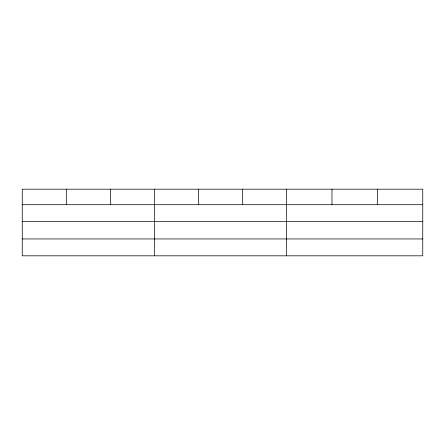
<?xml version="1.0" encoding="UTF-8"?>
<svg xmlns="http://www.w3.org/2000/svg" width="445" height="445" viewBox="0 0 445 445"><rect width="100%" height="100%" fill="white"/><g stroke="black" fill="none" stroke-linecap="round" stroke-linejoin="round"><path stroke-width="0.67" d="M422.75 221.571L422.75 189.186L22.25 189.186L22.25 255.814L422.75 255.814L422.75 221.571L22.25 221.571M22.25 204.706L422.75 204.706M22.25 238.948L422.75 238.948M377.36 189.186L377.36 204.706M331.97 189.186L331.97 204.706M286.58 189.186L286.58 255.814M242.525 189.186L242.525 204.706M198.47 189.186L198.47 204.706M154.415 189.186L154.415 255.814M110.36 189.186L110.36 204.706M66.305 189.186L66.305 204.706"/></g></svg>
